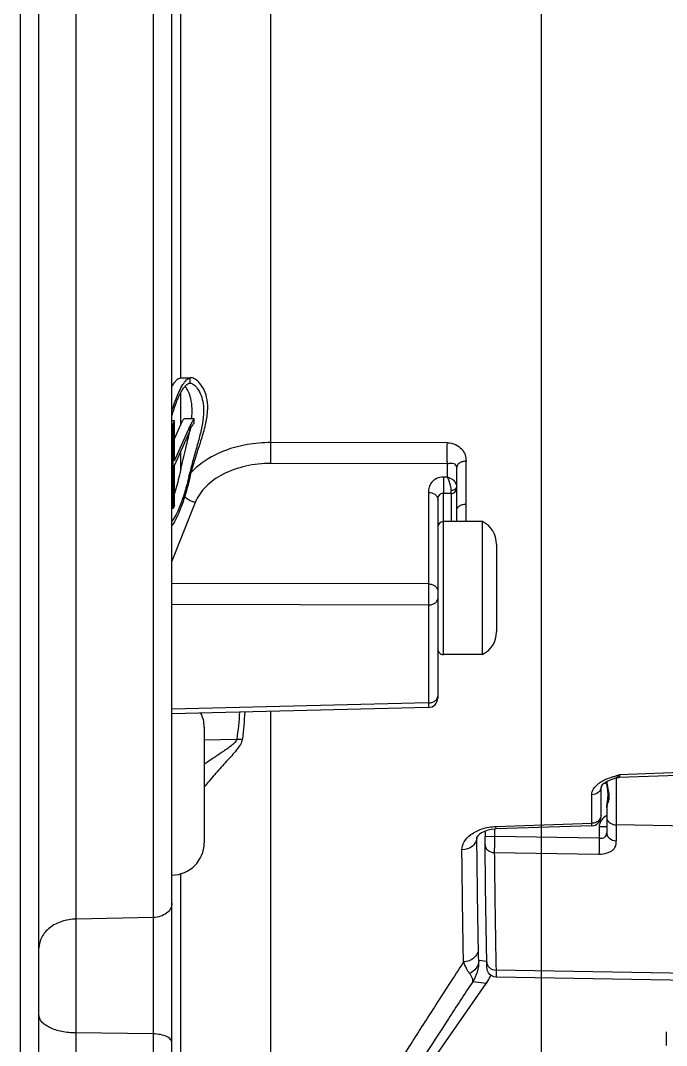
# Model space of a CAD drawing. Header units: millimetres. Extents: x -95754 to 177808, y 34455 to 150605.
# Drawn here: x 174699.6 to 174733.6, y 139506.1 to 139560.1 of the extents above; entities that cross this region are included whole.
import ezdxf

# ---------------------------------------------------------------- set-up
doc = ezdxf.new("R2010")
doc.units = ezdxf.units.MM
doc.header["$LTSCALE"] = 300
doc.layers.add('A-ETC-기계', color=253, linetype='Continuous')

# ---------------------------------------------------------------- blocks, each defined once
blk = doc.blocks.new('A$Cefb55bcc')
at = {"color": 8, "linetype": 'ByBlock', "ltscale": 3}
for p, q in [((567.618, -175.702), (567.618, -924.993)), ((548.175, -674.901), (548.175, -425.794)), ((553.387, -617.307), (553.387, -475.668)), ((548.647, -613.895), (548.647, -556.63)), ((543.124, -567.403), (543.124, -657.571)), ((547.201, -657.54), (547.201, -567.299)), ((540.204, -658.576), (540.204, -569.494)), ((541.177, -657.788), (541.177, -569.354)), ((548.647, -613.895), (548.655, -613.895)), ((548.654, -613.895), (549.13, -613.895)), ((549.175, -613.895), (549.13, -613.899)), ((549.13, -614.175), (549.13, -613.899)), ((549.128, -614.175), (549.13, -614.175)), ((548.647, -616.346), (548.647, -614.671)), ((549.34, -616.054), (548.801, -616.054)), ((549.34, -616.276), (549.34, -616.054)), ((548.308, -616.159), (548.175, -616.159)), ((548.233, -616.33), (548.175, -616.33)), ((548.233, -616.33), (548.308, -616.159)), ((548.314, -617.101), (548.647, -616.346)), ((548.318, -618.269), (549.13, -616.424)), ((549.13, -616.646), (549.13, -616.424)), ((549.13, -616.646), (548.318, -618.491)), ((562.678, -617.321), (553.387, -617.307)), ((548.647, -618.689), (548.647, -617.743)), ((549.387, -617.865), (549.379, -617.893)), ((548.242, -618.491), (548.242, -618.269)), ((548.243, -618.491), (548.242, -618.269)), ((562.678, -618.422), (553.387, -618.407)), ((562.678, -619.12), (562.678, -618.422)), ((563.169, -620.88), (563.169, -618.614)), ((563.66, -620.545), (563.66, -618.289)), ((549.13, -619.111), (549.13, -618.848)), ((562.678, -619.12), (562.478, -619.12)), ((561.678, -619.929), (561.678, -624.751)), ((562.169, -620.298), (562.169, -630.764)), ((562.221, -620.104), (562.214, -620.115)), ((562.469, -621.472), (562.469, -619.987)), ((562.869, -619.987), (562.469, -619.987)), ((562.869, -619.987), (562.869, -621.472)), ((549.405, -620.458), (548.175, -623.547)), ((548.233, -620.771), (548.175, -620.771)), ((548.308, -620.6), (548.233, -620.771)), ((548.233, -620.771), (548.235, -620.6)), ((563.168, -621.471), (563.169, -620.88)), ((563.659, -621.472), (563.66, -620.545)), ((562.469, -628.469), (562.469, -621.472)), ((564.53, -621.472), (562.469, -621.472)), ((564.53, -628.469), (564.53, -621.472)), ((565.268, -622.665), (565.268, -627.276)), ((561.678, -624.751), (548.175, -624.732)), ((562.169, -625.12), (562.169, -625.537)), ((561.678, -625.863), (548.175, -625.842)), ((561.678, -625.863), (561.678, -631.022)), ((564.53, -628.469), (562.469, -628.469)), ((561.678, -631.022), (548.175, -631.352)), ((561.678, -631.022), (561.681, -631.264)), ((561.681, -631.264), (548.175, -631.592)), ((553.387, -655.24), (553.387, -631.466)), ((549.874, -632.296), (549.874, -638.393)), ((549.874, -632.963), (551.588, -632.937)), ((589.272, -634.197), (571.748, -634.804)), ((571.559, -634.984), (571.557, -637.447)), ((571.691, -634.819), (571.748, -634.804)), ((570.766, -636.998), (570.766, -635.454)), ((571.082, -635.35), (571.091, -635.349)), ((571.439, -635.012), (571.44, -635.012)), ((570.275, -637.363), (570.275, -635.862)), ((571.066, -636.554), (571.066, -637.859)), ((571.09, -636.276), (571.09, -636.277)), ((571.557, -636.631), (571.557, -637.447)), ((565.165, -637.66), (565.158, -638.057)), ((565.234, -637.528), (570.275, -637.363)), ((570.282, -637.498), (565.246, -637.662)), ((570.669, -637.556), (570.669, -638.141)), ((571.066, -637.556), (570.669, -637.556)), ((571.557, -637.447), (571.557, -638.279)), ((584.46, -637.643), (571.557, -637.447)), ((564.23, -638.103), (564.231, -638.083)), ((564.23, -638.103), (564.231, -638.083)), ((564.231, -638.083), (564.231, -638.083)), ((564.667, -637.776), (564.663, -638.048)), ((564.663, -638.048), (565.158, -638.057)), ((570.669, -638.141), (565.158, -638.057)), ((564.684, -640.666), (564.659, -638.485)), ((565.15, -638.903), (570.66, -638.987)), ((548.647, -658.944), (548.647, -640.017)), ((564.715, -642.773), (564.684, -640.666)), ((547.201, -642.327), (543.124, -642.408)), ((564.749, -644.65), (564.328, -644.589)), ((579.616, -645.349), (565.24, -645.097)), ((564.723, -645.81), (564.012, -645.707)), ((577.563, -645.689), (565.26, -645.474)), ((558.764, -654.322), (564.724, -645.81)), ((558.765, -654.322), (564.725, -645.81)), ((564.725, -645.81), (564.724, -645.81)), ((547.201, -648.457), (543.124, -648.407)), ((574.213, -649.074), (574.213, -648.342))]:
    blk.add_line(p, q, dxfattribs=at)
at = {"color": 8, "linetype": 'ByBlock', "ltscale": 3, "elevation": 0}
blk.add_lwpolyline([(567.618, -945.35), (617.618, -945.35), (617.618, -155.345), (567.618, -155.345)], close=True, dxfattribs=at)
at = {"color": 8, "linetype": 'ByBlock', "ltscale": 3}
for points in [[(589.277, -634.353), (583.506, -634.553), (571.731, -634.958)], [(571.731, -634.958), (571.68, -634.961), (571.472, -635.001), (571.44, -635.012)], [(571.439, -635.012), (571.371, -635.036), (571.133, -635.137), (570.952, -635.243), (570.835, -635.342), (570.779, -635.416), (570.766, -635.449), (570.766, -635.455)], [(571.082, -635.35), (571.077, -635.306), (571.071, -635.174)], [(571.09, -636.277), (571.1, -636.228), (571.129, -636.06), (571.137, -635.859), (571.118, -635.631), (571.087, -635.392), (571.082, -635.35)], [(571.066, -636.555), (571.067, -636.475), (571.083, -636.315), (571.09, -636.276)], [(565.246, -637.662), (565.185, -637.665), (564.987, -637.688), (564.8, -637.73), (564.63, -637.789), (564.482, -637.861), (564.364, -637.94), (564.282, -638.015), (564.24, -638.071), (564.236, -638.077)], [(564.659, -638.486), (564.659, -638.446), (564.659, -638.335), (564.66, -638.209), (564.663, -638.048)], [(565.26, -645.474), (565.128, -645.454), (565.01, -645.403), (564.917, -645.33), (564.848, -645.246), (564.803, -645.161), (564.781, -645.092), (564.771, -645.044), (564.765, -645.008), (564.762, -644.976), (564.759, -644.943), (564.757, -644.907), (564.755, -644.867), (564.753, -644.822), (564.752, -644.771), (564.75, -644.715), (564.715, -642.773)], [(565.129, -645.454), (565.012, -645.404), (564.954, -645.359)]]:
    blk.add_lwpolyline(points, dxfattribs=at)
for centre, radius, start, end in [((551.193, -617.36), 2.267, 144.8073, 149.5568), ((284.969, -618.551), 263.274, 0.0613, 0.48331), ((285.708, -618.38), 262.61, 0.02427, 0.48452), ((551.003, -617.251), 2.047, 150.3191, 156.1974), ((551.097, -617.303), 2.155, 149.5914, 150.36), ((538.844, -614.674), 10.47, 348.0629, 349.03), ((284.995, -618.55), 263.248, 359.55385, 0.01289), ((285.708, -618.38), 262.61, 359.51548, 359.97573), ((532.833, -615.197), 16.7, 346.4808, 347.3732), ((561.899, -620.298), 0.27, 0.0105, 5.201), ((562.693, -620.297), 0.524, 177.2559, 180.0317), ((562.469, -621.771), 0.3, 90, 180), ((563.935, -622.665), 1.333, 0, 63.4879), ((563.935, -627.276), 1.333, 296.5121, 0), ((562.469, -628.169), 0.3, 180, 270), ((561.669, -630.764), 0.5, 271.3926, 0), ((548.175, -632.296), 1.699, 0, 25.9546), ((575.626, -648.808), 14.531, 105.7116, 106.2672), ((571.203, -634.329), 0.723, 309.5479, 318.9234), ((562.567, -645.573), 16.233, 141.139, 141.4465), ((569.754, -635.766), 1.472, 336.1038, 337.7838), ((570.266, -636.998), 0.5, 271.8687, 0), ((571.566, -637.89), 1.062, 118.1573, 120.375), ((571.49, -636.988), 0.438, 220.7673, 226.1813), ((548.175, -638.393), 1.699, 270, 0), ((563.081, -644.661), 2.005, 325.0215, 334.4333), ((563.087, -644.664), 1.999, 325, 339.5608), ((563.088, -644.664), 1.997, 334.3654, 338.6703), ((563.087, -644.664), 1.997, 338.5927, 339.5995)]:
    blk.add_arc(centre, radius, start, end, dxfattribs=at)
for points, knots in [([(548.175, -614.359), (548.213, -614.291), (548.288, -614.17), (548.428, -613.997), (548.561, -613.898), (548.647, -613.895)], [0, 0, 0, 0, 0.343885, 0.622008, 1, 1, 1, 1]), ([(548.947, -614.009), (548.962, -613.995), (549.016, -613.948), (549.08, -613.91), (549.13, -613.899)], [0, 0, 0, 0, 0.291957, 1, 1, 1, 1]), ([(549.485, -617.893), (549.569, -617.638), (549.736, -617.138), (549.951, -616.403), (550.076, -615.706), (550.061, -615.08), (549.911, -614.571), (549.682, -614.204), (549.438, -613.975), (549.254, -613.895), (549.175, -613.895)], [0, 0, 0, 0, 0.181347, 0.356282, 0.517381, 0.657736, 0.775333, 0.871621, 0.946778, 1, 1, 1, 1]), ([(548.173, -615.662), (548.281, -615.306), (548.448, -614.82), (548.73, -614.276), (548.873, -614.08), (548.947, -614.009)], [0, 0, 0, 0, 0.607844, 0.83307, 1, 1, 1, 1]), ([(548.174, -615.905), (548.245, -615.662), (548.387, -615.231), (548.598, -614.742), (548.776, -614.447), (548.911, -614.274), (549.044, -614.175), (549.128, -614.175)], [0, 0, 0, 0, 0.373151, 0.669238, 0.784448, 0.8769, 1, 1, 1, 1]), ([(549.216, -616.05), (549.251, -615.696), (549.251, -615.193), (549.063, -614.626), (548.939, -614.42), (548.871, -614.341)], [0, 0, 0, 0, 0.599462, 0.825266, 1, 1, 1, 1]), ([(549.13, -614.175), (549.194, -614.175), (549.347, -614.255), (549.647, -614.583), (549.837, -615.152), (549.851, -615.844), (549.758, -616.485), (549.589, -617.165), (549.454, -617.629), (549.387, -617.865)], [0, 0, 0, 0, 0.048468, 0.120391, 0.33276, 0.475166, 0.638398, 0.815772, 1, 1, 1, 1]), ([(548.647, -616.346), (548.68, -616.27), (548.73, -616.172), (548.787, -616.078), (548.801, -616.054)], [0, 0, 0, 0, 0.745814, 1, 1, 1, 1]), ([(549.13, -616.646), (549.144, -616.615), (549.204, -616.486), (549.278, -616.364), (549.34, -616.276)], [0, 0, 0, 0, 0.244332, 1, 1, 1, 1]), ([(548.836, -617.893), (548.858, -617.804), (548.946, -617.454), (549.033, -617.104), (549.088, -616.84)], [0, 0, 0, 0, 0.253022, 1, 1, 1, 1]), ([(553.387, -617.307), (552.967, -617.307), (551.952, -617.393), (550.465, -617.849), (549.525, -618.509), (549.177, -618.899)], [0, 0, 0, 0, 0.273178, 0.659821, 1, 1, 1, 1]), ([(553.387, -618.407), (553.385, -618.326), (553.38, -617.959), (553.381, -617.593), (553.387, -617.307)], [0, 0, 0, 0, 0.220676, 1, 1, 1, 1]), ([(562.678, -618.422), (562.676, -618.341), (562.671, -617.974), (562.671, -617.607), (562.678, -617.321)], [0, 0, 0, 0, 0.220735, 1, 1, 1, 1]), ([(562.678, -617.321), (562.822, -617.321), (563.101, -617.386), (563.435, -617.616), (563.635, -617.937), (563.66, -618.175), (563.66, -618.289)], [0, 0, 0, 0, 0.283299, 0.542789, 0.777368, 1, 1, 1, 1]), ([(548.647, -618.689), (548.661, -618.623), (548.72, -618.357), (548.786, -618.092), (548.836, -617.893)], [0, 0, 0, 0, 0.247552, 1, 1, 1, 1]), ([(549.13, -619.111), (549.153, -619.01), (549.258, -618.6), (549.386, -618.197), (549.485, -617.893)], [0, 0, 0, 0, 0.244999, 1, 1, 1, 1]), ([(549.379, -617.893), (549.356, -617.973), (549.267, -618.289), (549.183, -618.608), (549.13, -618.848)], [0, 0, 0, 0, 0.252507, 1, 1, 1, 1]), ([(548.647, -618.689), (548.622, -618.804), (548.525, -619.238), (548.41, -619.668), (548.313, -619.981)], [0, 0, 0, 0, 0.263153, 1, 1, 1, 1]), ([(553.387, -618.407), (552.942, -618.406), (552.074, -618.497), (550.89, -618.907), (549.949, -619.553), (549.528, -620.15), (549.405, -620.458)], [0, 0, 0, 0, 0.283432, 0.550033, 0.789271, 1, 1, 1, 1]), ([(563.169, -618.613), (563.169, -618.569), (563.144, -618.477), (563.012, -618.412), (562.855, -618.406), (562.741, -618.421), (562.678, -618.422)], [0, 0, 0, 0, 0.219321, 0.426759, 0.682227, 1, 1, 1, 1]), ([(563.66, -618.289), (563.596, -618.289), (563.474, -618.306), (563.314, -618.373), (563.2, -618.477), (563.169, -618.57), (563.169, -618.613)], [0, 0, 0, 0, 0.296681, 0.568035, 0.800068, 1, 1, 1, 1]), ([(549.13, -619.111), (549.062, -619.396), (548.923, -619.928), (548.688, -620.653), (548.449, -621.229), (548.269, -621.552), (548.173, -621.675)], [0, 0, 0, 0, 0.319191, 0.599953, 0.829887, 1, 1, 1, 1]), ([(549.071, -619.101), (549.007, -619.365), (548.876, -619.856), (548.655, -620.522), (548.432, -621.045), (548.264, -621.335), (548.174, -621.443)], [0, 0, 0, 0, 0.322972, 0.605, 0.833598, 1, 1, 1, 1]), ([(562.478, -619.12), (562.351, -619.12), (562.11, -619.172), (561.842, -619.384), (561.703, -619.652), (561.678, -619.839), (561.678, -619.929)], [0, 0, 0, 0, 0.301544, 0.559472, 0.785497, 1, 1, 1, 1]), ([(562.478, -619.12), (562.48, -619.202), (562.481, -619.379), (562.481, -619.599), (562.478, -619.772), (562.477, -619.873), (562.472, -619.942), (562.472, -619.977), (562.469, -619.987)], [0, 0, 0, 0, 0.283496, 0.613379, 0.761515, 0.88147, 0.963216, 1, 1, 1, 1]), ([(562.678, -619.12), (562.741, -619.139), (562.96, -619.228), (563.169, -619.447), (563.169, -619.622)], [0, 0, 0, 0, 0.27469, 1, 1, 1, 1]), ([(562.874, -619.82), (562.875, -619.697), (562.826, -619.455), (562.741, -619.223), (562.678, -619.12)], [0, 0, 0, 0, 0.506368, 1, 1, 1, 1]), ([(562.869, -619.987), (562.945, -619.987), (563.104, -619.924), (563.169, -619.765), (563.169, -619.688)], [0, 0, 0, 0, 0.500531, 1, 1, 1, 1]), ([(562.869, -619.987), (562.872, -619.971), (562.871, -619.915), (562.873, -619.859), (562.874, -619.82)], [0, 0, 0, 0, 0.304758, 1, 1, 1, 1]), ([(562.874, -619.82), (562.904, -619.82), (563.009, -619.809), (563.121, -619.751), (563.154, -619.682)], [0, 0, 0, 0, 0.287675, 1, 1, 1, 1]), ([(549.405, -620.458), (549.351, -620.447), (549.144, -620.39), (548.952, -620.272), (548.841, -620.156)], [0, 0, 0, 0, 0.254587, 1, 1, 1, 1]), ([(561.678, -619.929), (561.795, -619.931), (561.971, -619.977), (562.128, -620.131), (562.164, -620.227), (562.168, -620.273)], [0, 0, 0, 0, 0.543921, 0.783339, 1, 1, 1, 1]), ([(562.213, -620.115), (562.206, -620.127), (562.181, -620.176), (562.172, -620.232), (562.17, -620.272)], [0, 0, 0, 0, 0.258845, 1, 1, 1, 1]), ([(562.469, -619.987), (562.41, -619.987), (562.312, -620.009), (562.241, -620.075), (562.221, -620.104)], [0, 0, 0, 0, 0.625208, 1, 1, 1, 1]), ([(563.169, -620.88), (563.169, -620.836), (563.199, -620.74), (563.314, -620.632), (563.474, -620.562), (563.596, -620.546), (563.66, -620.545)], [0, 0, 0, 0, 0.203668, 0.43682, 0.706521, 1, 1, 1, 1]), ([(561.678, -624.751), (561.742, -624.752), (561.865, -624.771), (562.026, -624.849), (562.14, -624.969), (562.169, -625.072), (562.169, -625.12)], [0, 0, 0, 0, 0.283778, 0.548708, 0.785359, 1, 1, 1, 1]), ([(561.678, -624.751), (561.679, -624.833), (561.683, -625.204), (561.682, -625.574), (561.678, -625.863)], [0, 0, 0, 0, 0.221415, 1, 1, 1, 1]), ([(561.678, -625.863), (561.741, -625.862), (561.864, -625.846), (562.023, -625.778), (562.138, -625.673), (562.169, -625.58), (562.169, -625.537)], [0, 0, 0, 0, 0.296074, 0.567084, 0.799333, 1, 1, 1, 1]), ([(561.678, -631.022), (561.742, -631.021), (561.864, -631.004), (562.025, -630.931), (562.139, -630.818), (562.169, -630.719), (562.169, -630.674)], [0, 0, 0, 0, 0.289481, 0.55719, 0.791762, 1, 1, 1, 1]), ([(551.588, -632.937), (551.572, -633.008), (551.467, -633.14), (551.279, -633.299), (551.059, -633.459), (550.749, -633.669), (550.35, -633.933), (550.032, -634.15), (549.874, -634.262)], [0, 0, 0, 0, 0.099951, 0.218016, 0.343092, 0.471546, 0.733814, 1, 1, 1, 1]), ([(551.886, -632.916), (551.874, -633.018), (551.782, -633.227), (551.494, -633.618), (551.043, -634.109), (550.48, -634.726), (550.109, -635.162), (549.927, -635.388)], [0, 0, 0, 0, 0.096991, 0.209758, 0.45958, 0.72582, 1, 1, 1, 1]), ([(570.632, -635.27), (570.682, -635.233), (570.905, -635.085), (571.157, -634.985), (571.353, -634.921)], [0, 0, 0, 0, 0.232117, 1, 1, 1, 1]), ([(571.44, -635.012), (571.46, -635.005), (571.539, -634.974), (571.613, -634.927), (571.663, -634.886)], [0, 0, 0, 0, 0.240783, 1, 1, 1, 1]), ([(571.748, -634.804), (571.746, -634.826), (571.743, -634.863), (571.74, -634.915), (571.733, -634.938), (571.734, -634.958), (571.731, -634.958)], [0, 0, 0, 0, 0.426517, 0.739925, 0.932301, 1, 1, 1, 1]), ([(570.275, -635.862), (570.275, -635.754), (570.355, -635.516), (570.53, -635.348), (570.632, -635.27)], [0, 0, 0, 0, 0.457364, 1, 1, 1, 1]), ([(570.766, -635.455), (570.765, -635.508), (570.737, -635.618), (570.585, -635.801), (570.397, -635.86), (570.275, -635.862)], [0, 0, 0, 0, 0.228407, 0.4711, 1, 1, 1, 1]), ([(571.091, -635.349), (571.102, -635.417), (571.155, -635.671), (571.206, -635.937), (571.174, -636.125)], [0, 0, 0, 0, 0.267169, 1, 1, 1, 1]), ([(571.174, -636.125), (571.171, -636.144), (571.157, -636.211), (571.135, -636.277), (571.116, -636.322)], [0, 0, 0, 0, 0.284042, 1, 1, 1, 1]), ([(571.066, -637.031), (571.066, -637.096), (571.092, -637.186), (571.144, -637.256), (571.159, -637.273)], [0, 0, 0, 0, 0.740068, 1, 1, 1, 1]), ([(563.445, -638.764), (563.443, -638.619), (563.542, -638.297), (563.927, -637.906), (564.512, -637.617), (564.982, -637.537), (565.234, -637.528)], [0, 0, 0, 0, 0.183892, 0.404664, 0.679289, 1, 1, 1, 1]), ([(565.246, -637.662), (565.243, -637.662), (565.245, -637.644), (565.239, -637.625), (565.238, -637.579), (565.235, -637.547), (565.234, -637.528)], [0, 0, 0, 0, 0.065733, 0.25699, 0.571118, 1, 1, 1, 1]), ([(570.672, -637.19), (570.625, -637.244), (570.5, -637.332), (570.351, -637.362), (570.275, -637.363)], [0, 0, 0, 0, 0.484533, 1, 1, 1, 1]), ([(570.282, -637.498), (570.279, -637.498), (570.283, -637.479), (570.277, -637.46), (570.277, -637.415), (570.275, -637.383), (570.275, -637.363)], [0, 0, 0, 0, 0.064708, 0.255855, 0.570133, 1, 1, 1, 1]), ([(571.187, -637.303), (571.211, -637.326), (571.317, -637.408), (571.455, -637.446), (571.557, -637.447)], [0, 0, 0, 0, 0.241417, 1, 1, 1, 1]), ([(564.23, -638.103), (564.228, -638.189), (564.18, -638.367), (563.939, -638.661), (563.64, -638.761), (563.445, -638.764)], [0, 0, 0, 0, 0.232191, 0.476637, 1, 1, 1, 1]), ([(564.312, -643.96), (564.304, -643.51), (564.27, -641.558), (564.246, -639.606), (564.23, -638.103)], [0, 0, 0, 0, 0.230314, 1, 1, 1, 1]), ([(565.158, -638.057), (565.157, -638.14), (565.153, -638.422), (565.149, -638.704), (565.15, -638.903)], [0, 0, 0, 0, 0.294932, 1, 1, 1, 1]), ([(570.669, -638.141), (570.668, -638.224), (570.664, -638.506), (570.661, -638.788), (570.66, -638.987)], [0, 0, 0, 0, 0.294963, 1, 1, 1, 1]), ([(570.669, -638.141), (570.727, -638.144), (570.834, -638.158), (570.974, -638.096), (571.059, -637.988), (571.066, -637.902), (571.066, -637.859)], [0, 0, 0, 0, 0.305005, 0.559752, 0.772366, 1, 1, 1, 1]), ([(571.066, -637.859), (571.066, -637.913), (571.093, -638.027), (571.244, -638.214), (571.433, -638.277), (571.557, -638.279)], [0, 0, 0, 0, 0.23153, 0.475424, 1, 1, 1, 1]), ([(563.527, -644.666), (563.518, -644.213), (563.484, -642.246), (563.46, -640.278), (563.445, -638.764)], [0, 0, 0, 0, 0.230311, 1, 1, 1, 1]), ([(564.659, -638.486), (564.66, -638.54), (564.688, -638.653), (564.839, -638.839), (565.028, -638.902), (565.15, -638.903)], [0, 0, 0, 0, 0.232677, 0.476877, 1, 1, 1, 1]), ([(570.66, -638.987), (570.805, -638.989), (571.017, -638.959), (571.262, -638.857), (571.403, -638.764), (571.503, -638.652), (571.556, -638.528), (571.567, -638.402), (571.557, -638.32), (571.557, -638.279)], [0, 0, 0, 0, 0.330867, 0.476121, 0.603394, 0.713664, 0.81196, 0.905818, 1, 1, 1, 1]), ([(565.15, -638.903), (565.156, -639.463), (565.179, -641.527), (565.21, -643.592), (565.24, -645.097)], [0, 0, 0, 0, 0.27108, 1, 1, 1, 1]), ([(548.175, -641.564), (548.175, -641.663), (548.118, -641.872), (547.894, -642.12), (547.574, -642.284), (547.328, -642.324), (547.201, -642.327)], [0, 0, 0, 0, 0.218811, 0.456817, 0.719902, 1, 1, 1, 1]), ([(543.124, -642.408), (542.871, -642.413), (542.378, -642.494), (541.738, -642.821), (541.29, -643.318), (541.177, -643.736), (541.177, -643.934)], [0, 0, 0, 0, 0.280091, 0.543184, 0.781195, 1, 1, 1, 1]), ([(564.312, -643.96), (564.31, -644.051), (564.264, -644.239), (564.086, -644.471), (563.828, -644.626), (563.628, -644.664), (563.527, -644.666)], [0, 0, 0, 0, 0.237911, 0.4833, 0.738376, 1, 1, 1, 1]), ([(564.328, -644.589), (564.327, -644.543), (564.32, -644.333), (564.315, -644.124), (564.312, -643.96)], [0, 0, 0, 0, 0.218041, 1, 1, 1, 1]), ([(563.527, -644.666), (563.014, -645.457), (562.051, -646.947), (560.713, -649.041), (559.578, -650.842), (558.766, -652.156), (558.227, -653.051), (557.904, -653.6), (557.671, -654.008), (557.514, -654.292), (557.392, -654.52), (557.275, -654.751), (557.186, -654.948), (557.146, -655.066), (557.136, -655.12), (557.135, -655.161), (557.153, -655.174), (557.161, -655.174)], [0, 0, 0, 0, 0.229468, 0.431518, 0.604658, 0.747533, 0.807251, 0.858987, 0.902637, 0.921404, 0.93812, 0.965383, 0.98442, 0.990889, 0.995392, 0.998128, 1, 1, 1, 1]), ([(563.846, -645.272), (563.785, -645.19), (563.67, -644.992), (563.575, -644.783), (563.527, -644.666)], [0, 0, 0, 0, 0.444938, 1, 1, 1, 1]), ([(564.328, -644.589), (564.325, -644.732), (564.226, -645.027), (563.982, -645.216), (563.846, -645.272)], [0, 0, 0, 0, 0.493507, 1, 1, 1, 1]), ([(564.328, -644.589), (564.331, -644.795), (564.278, -645.19), (564.113, -645.551), (564.012, -645.707)], [0, 0, 0, 0, 0.52726, 1, 1, 1, 1]), ([(564.749, -644.654), (564.75, -644.712), (564.778, -644.83), (564.926, -645.026), (565.117, -645.095), (565.24, -645.097)], [0, 0, 0, 0, 0.240772, 0.488124, 1, 1, 1, 1]), ([(565.24, -645.097), (565.241, -645.151), (565.243, -645.245), (565.246, -645.354), (565.25, -645.416), (565.253, -645.448), (565.256, -645.463), (565.258, -645.474), (565.26, -645.474)], [0, 0, 0, 0, 0.431718, 0.744071, 0.854328, 0.933576, 0.981774, 1, 1, 1, 1]), ([(564.012, -645.707), (563.584, -646.359), (562.783, -647.584), (561.671, -649.304), (560.731, -650.781), (560.062, -651.857), (559.619, -652.589), (559.354, -653.038), (559.137, -653.419), (558.987, -653.695), (558.892, -653.882), (558.837, -653.995), (558.794, -654.092), (558.764, -654.171), (558.745, -654.234), (558.737, -654.278), (558.74, -654.312), (558.757, -654.321), (558.764, -654.322)], [0, 0, 0, 0, 0.230848, 0.433522, 0.60671, 0.749238, 0.808688, 0.86012, 0.903449, 0.938611, 0.953118, 0.965572, 0.97598, 0.984353, 0.990721, 0.995162, 0.997925, 1, 1, 1, 1]), ([(564.012, -645.707), (564.035, -645.658), (563.996, -645.483), (563.908, -645.356), (563.846, -645.272)], [0, 0, 0, 0, 0.342692, 1, 1, 1, 1]), ([(543.124, -648.407), (542.873, -648.404), (542.401, -648.358), (541.854, -648.193), (541.509, -647.997), (541.325, -647.838), (541.206, -647.661), (541.177, -647.53), (541.177, -647.469)], [0, 0, 0, 0, 0.323834, 0.609126, 0.729278, 0.832578, 0.920912, 1, 1, 1, 1]), ([(548.175, -648.927), (548.175, -648.863), (548.123, -648.76), (548.009, -648.663), (547.836, -648.564), (547.563, -648.482), (547.327, -648.459), (547.201, -648.457)], [0, 0, 0, 0, 0.165148, 0.268728, 0.389208, 0.675272, 1, 1, 1, 1])]:
    blk.add_open_spline(points, degree=3, knots=knots, dxfattribs=at)
for points in [[(563.154, -619.682), (563.163, -619.664), (563.169, -619.642), (563.169, -619.622)], [(551.733, -631.506), (551.71, -631.985), (551.659, -632.463), (551.588, -632.937)], [(552.007, -631.499), (551.987, -631.973), (551.945, -632.446), (551.886, -632.916)], [(551.588, -632.937), (551.687, -632.942), (551.788, -632.935), (551.886, -632.916)], [(571.353, -634.921), (571.42, -634.899), (571.488, -634.878), (571.556, -634.858)], [(570.987, -635.223), (571.017, -635.258), (571.048, -635.293), (571.079, -635.327)], [(571.071, -635.173), (571.075, -635.232), (571.081, -635.291), (571.091, -635.349)], [(571.099, -636.362), (571.073, -636.421), (571.066, -636.489), (571.066, -636.554)], [(571.09, -636.277), (571.084, -636.305), (571.088, -636.336), (571.099, -636.362)], [(570.742, -637.075), (570.726, -637.116), (570.701, -637.156), (570.672, -637.19)], [(570.766, -636.948), (570.766, -636.991), (570.757, -637.034), (570.742, -637.075)], [(571.03, -636.974), (570.936, -637.029), (570.849, -637.103), (570.786, -637.192)], [(570.786, -637.192), (570.713, -637.296), (570.669, -637.428), (570.669, -637.556)]]:
    blk.add_open_spline(points, degree=3, dxfattribs=at)
blk = doc.blocks.new('G$C618AA28F')
at = {"color": 0, "rotation": 180}
blk.add_blockref('A$Cefb55bcc', (-1855.808, -550.145), dxfattribs=at)
blk = doc.blocks.new('4F_기계장비')
at = {"layer": 'A-ETC-기계', "rotation": 180}
blk.add_blockref('G$C618AA28F', (79750.001, -9000.001), dxfattribs=at)

msp = doc.modelspace()

# ---------------------------------------------------------------- block references
at = {"layer": 'A-ETC-기계'}
msp.add_blockref('4F_기계장비', (92553.571, 148605.018), dxfattribs=at)

doc.saveas('drawing.dxf')
